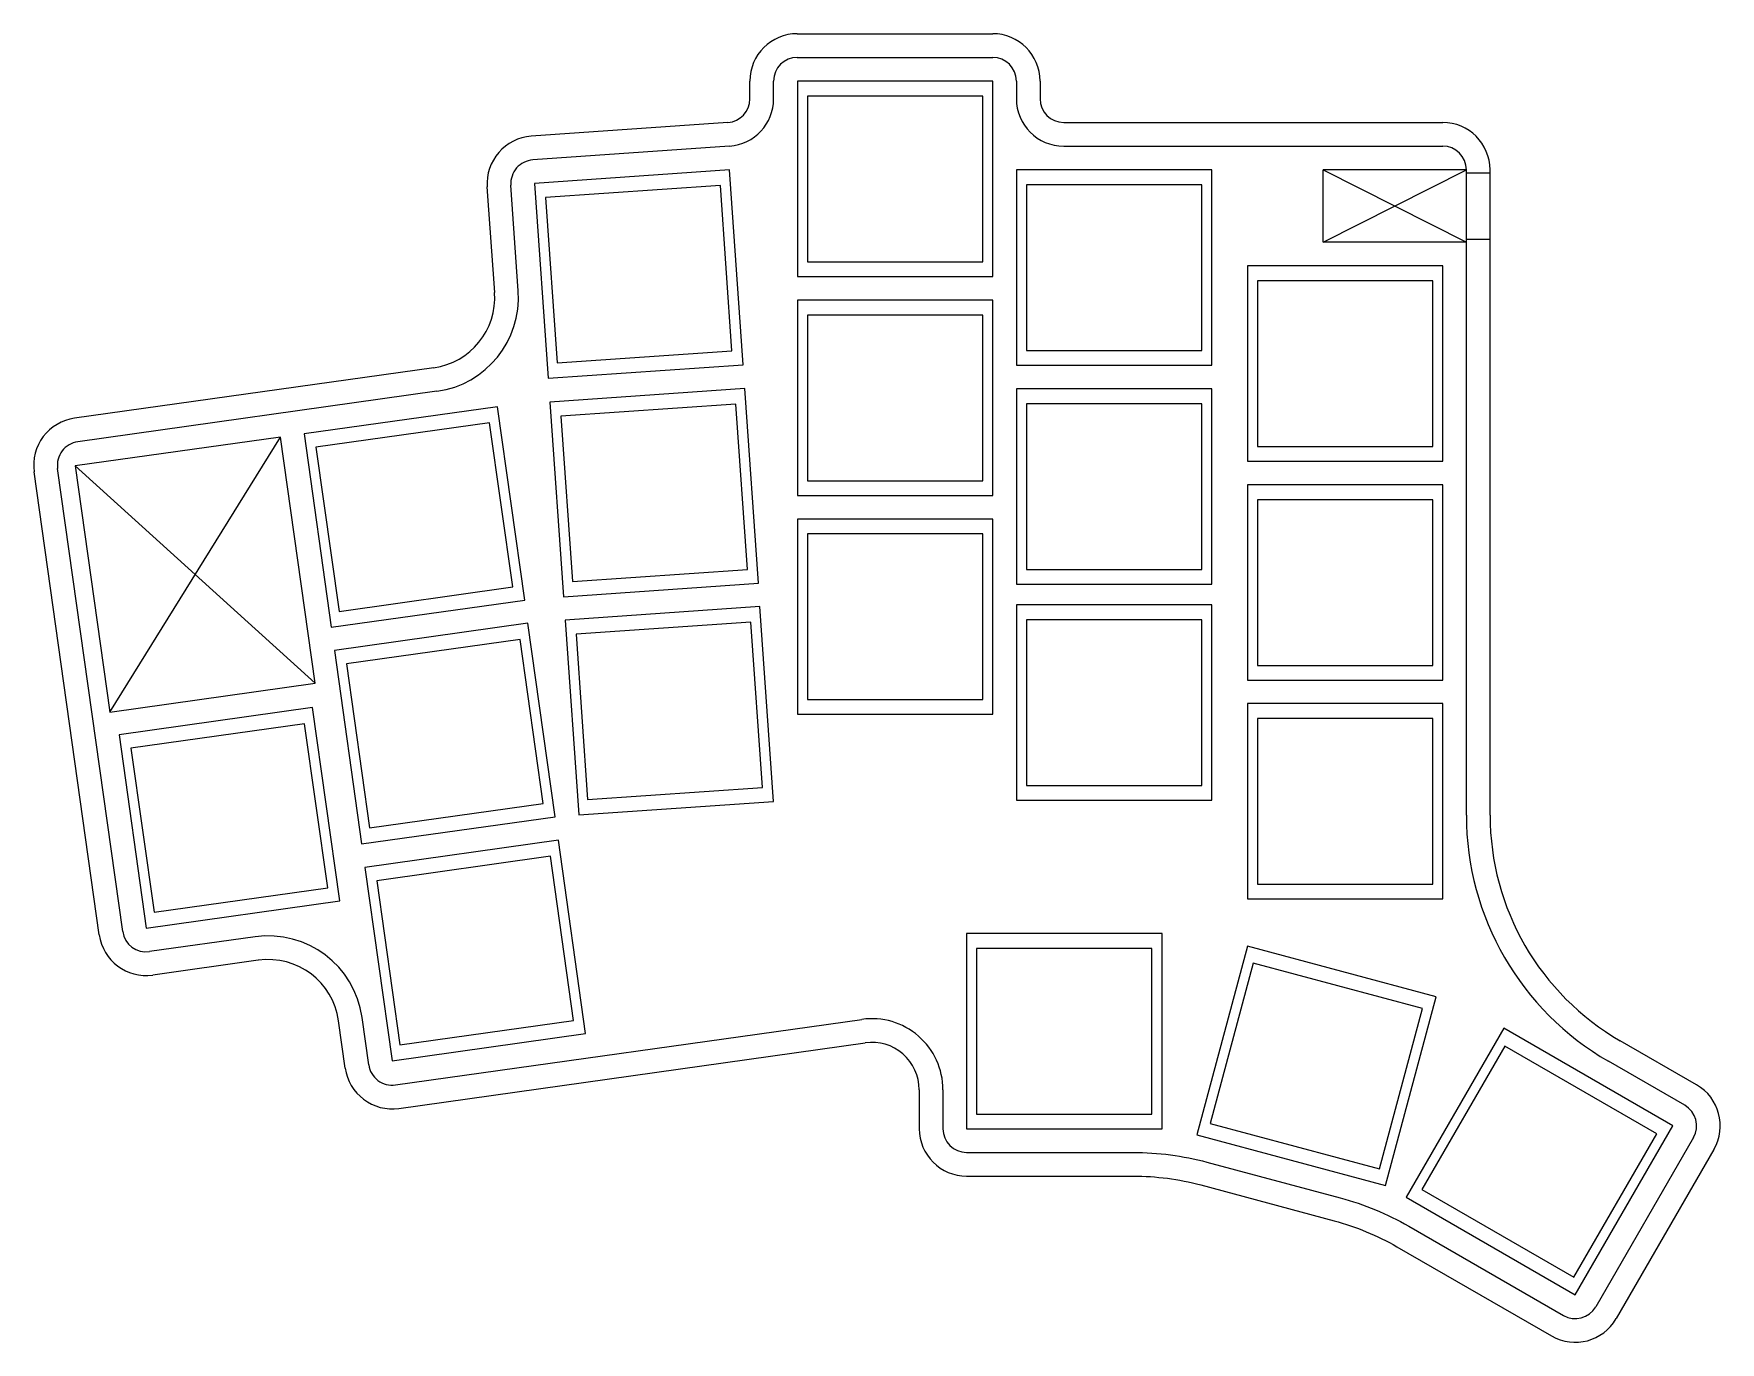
# Model space of a CAD drawing. Header units: inches. Extents: x -4 to 138, y -3 to 107.
import ezdxf

# ---------------------------------------------------------------- set-up
doc = ezdxf.new("R2010")
doc.units = ezdxf.units.IN
doc.header["$MEASUREMENT"] = 0
doc.layers.get('0').update_dxf_attribs({"color": 1})
doc.layers.add('OUTLINE_CASE', color=5, linetype='Continuous')
doc.layers.add('OUTLINE_CURVED', color=6, linetype='Continuous')

# ---------------------------------------------------------------- blocks, each defined once
blk = doc.blocks.new('switch')
for points in [[(75.66, 33.6), (75.66, 17.1), (92.16, 17.1), (92.16, 33.6), (75.66, 33.6)], [(76.5, 32.34), (76.5, 18.34), (91.31, 18.34), (91.31, 32.34), (76.5, 32.34)]]:
    blk.add_lwpolyline(points)

msp = doc.modelspace()

# ---------------------------------------------------------------- linework, layer by layer
at = {"linetype": 'Continuous'}
for p, q in [((116.88, 95.98), (104.78, 95.98)), ((104.78, 89.88), (104.78, 95.98)), ((116.88, 89.88), (116.88, 95.98)), ((116.88, 95.73), (118.88, 95.73)), ((118.88, 90.13), (118.88, 95.73)), ((116.88, 89.88), (104.78, 89.88)), ((116.88, 90.13), (118.88, 90.13))]:
    msp.add_line(p, q, dxfattribs=at)
for p, q in [((104.78, 89.88), (116.88, 95.98)), ((104.78, 95.98), (116.88, 89.88)), ((2.33, 50.16), (16.74, 73.4)), ((-0.59, 70.96), (19.66, 52.6))]:
    msp.add_line(p, q)
msp.add_lwpolyline([(-0.59, 70.96), (2.33, 50.16), (19.66, 52.6), (16.74, 73.4), (-0.59, 70.96)])
at = {"layer": 'OUTLINE_CASE'}
for p, q in [((60.38, 107.48), (76.88, 107.48)), ((56.38, 101.97), (56.38, 103.48)), ((80.88, 103.48), (80.88, 101.98)), ((54.52, 99.98), (37.91, 98.82)), ((82.88, 99.98), (114.88, 99.98)), ((118.88, 41.45), (118.88, 95.98)), ((34.83, 85.61), (34.2, 94.55)), ((29.68, 79.25), (-0.65, 74.99)), ((1.44, 31.36), (-4.06, 70.47)), ((14.87, 29.21), (5.96, 27.95)), ((22.21, 20.09), (21.65, 24.1)), ((26.73, 16.69), (66.12, 22.23)), ((136.32, 18.68), (129.88, 22.4)), ((70.68, 18.27), (70.68, 14.97)), ((137.78, 13.22), (129.53, -1.07))]:
    msp.add_line(p, q, dxfattribs=at)
msp.add_lwpolyline([(74.68, 10.97), (88.76, 10.97, -0.065542), (94.45, 10.22), (105.71, 7.2, -0.065545), (111.01, 5), (124.07, -2.53)], format="xyb", dxfattribs=at)
for centre, radius, start, end in [((60.38, 103.48), 4, 90, 180), ((76.88, 103.48), 4, 0, 90), ((54.38, 101.97), 2, 274.0001, 0), ((82.88, 101.98), 2, 180, 270), ((114.88, 95.98), 4, 0, 90), ((38.19, 94.82), 4, 94.0001, 184.0001), ((28.84, 85.19), 6, 277.9998, 4.0001), ((-0.1, 71.03), 4, 97.9998, 187.9998), ((140.88, 41.45), 22, 180, 240), ((5.4, 31.91), 4, 187.9998, 277.9988), ((15.71, 23.26), 6, 7.9995, 97.9988), ((66.68, 18.27), 4, 0, 97.9998), ((26.17, 20.65), 4, 187.9995, 277.9998), ((134.32, 15.22), 4, 330, 60), ((74.68, 14.97), 4, 180, 270), ((126.07, 0.93), 4, 240, 330)]:
    msp.add_arc(centre, radius, start, end, dxfattribs=at)
at = {"layer": 'OUTLINE_CURVED'}
for p, q in [((60.38, 105.48), (76.88, 105.48)), ((58.38, 101.97), (58.38, 103.48)), ((78.88, 103.48), (78.88, 101.98)), ((54.66, 97.98), (38.05, 96.82)), ((82.88, 97.98), (114.88, 97.98)), ((116.88, 41.45), (116.88, 95.98)), ((36.82, 85.75), (36.2, 94.69)), ((29.95, 77.27), (-0.37, 73.01)), ((3.42, 31.64), (-2.08, 70.75)), ((14.59, 31.19), (5.68, 29.93)), ((24.19, 20.37), (23.63, 24.38)), ((26.45, 18.67), (65.84, 24.21)), ((135.32, 16.95), (128.88, 20.67)), ((72.68, 18.27), (72.68, 14.97)), ((136.05, 14.22), (127.8, -0.07))]:
    msp.add_line(p, q, dxfattribs=at)
msp.add_lwpolyline([(74.68, 12.97), (88.76, 12.97, -0.065542), (94.97, 12.15), (106.23, 9.13, -0.065545), (112.01, 6.74), (125.07, -0.8)], format="xyb", dxfattribs=at)
for centre, radius, start, end in [((60.38, 103.48), 2, 90, 180), ((76.88, 103.48), 2, 0, 90), ((54.38, 101.97), 4, 274.0001, 0), ((82.88, 101.98), 4, 180, 270), ((114.88, 95.98), 2, 0, 90), ((38.19, 94.82), 2, 94.0001, 184.0001), ((28.84, 85.19), 8, 277.9998, 4.0001), ((-0.1, 71.03), 2, 97.9998, 187.9998), ((140.88, 41.45), 24, 180, 240), ((5.4, 31.91), 2, 187.9998, 277.9988), ((15.71, 23.26), 8, 7.9995, 97.9988), ((66.68, 18.27), 6, 0, 97.9998), ((26.17, 20.65), 2, 187.9995, 277.9998), ((134.32, 15.22), 2, 330, 60), ((74.68, 14.97), 2, 180, 270), ((126.07, 0.93), 2, 240, 330)]:
    msp.add_arc(centre, radius, start, end, dxfattribs=at)

# ---------------------------------------------------------------- block references
for p in [(-15.27, 69.87), (3.23, 62.37), (22.73, 54.27), (-15.27, 51.37), (3.23, 43.87), (22.73, 35.77), (-15.27, 32.88), (3.23, 25.62), (22.73, 17.29), (-0.98, -2.13)]:
    msp.add_blockref('switch', p)
for p, rotation in [((-34.94, 56.03), 4.000064641173945), ((-33.64, 37.56), 4.000064641173945), ((-51.52, 29.87), 7.999818043628953), ((-32.36, 19.14), 4.000064641173945), ((-48.95, 11.57), 7.999818043628953), ((-67.14, 4.45), 7.999818043628953), ((-46.38, -6.75), 7.999818043628953), ((16.61, 17.51), 345.000338842909), ((37.71, 32.2), 329.9999667294477)]:
    msp.add_blockref('switch', p, dxfattribs=dict(rotation=rotation))

doc.saveas('drawing.dxf')
